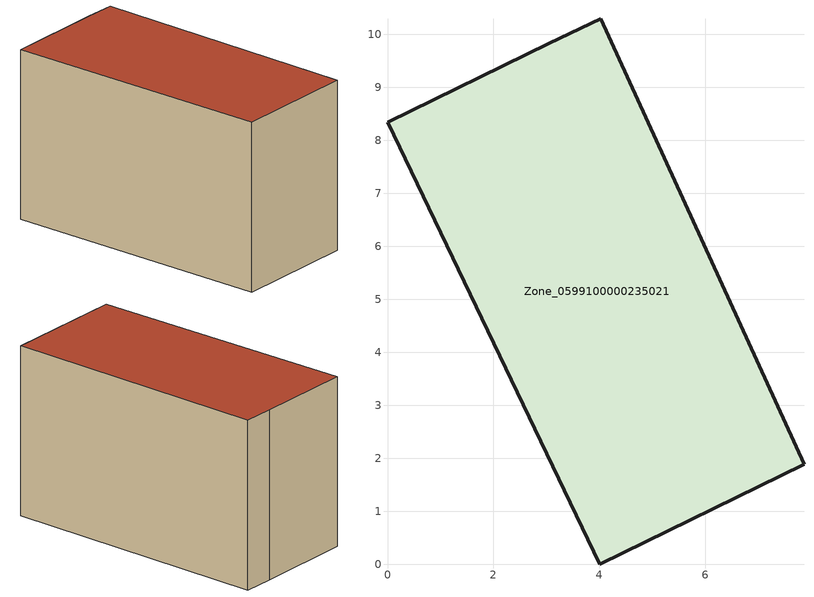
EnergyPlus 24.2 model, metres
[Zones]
Zone_0599100000235021
 floor ground (C_G): 7.86,1.88 4.01,0 0,8.34 3.05,9.83 4.02,10.29 z0
 wall outside (C_F): 4.01,0 7.86,1.88 4.02,10.29 3.05,9.83 0,8.34 4.01,0 z0:5.74
 roof outside (C_R): 4.02,10.29 3.05,9.83 0,8.34 4.01,0 7.86,1.88 z5.74
[BUILDING]
Pand.0599100000235021: North Axis=0; Terrain=City; Loads Convergence Tolerance Value=0.04; Temperature Convergence Tolerance Value=0.4; Solar Distribution=FullExterior; Maximum Number of Warmup Days=25; Minimum Number of Warmup Days=1
[Site:Location]
Rotterdam.The.Hague.AP_ZH_NLD Design_Conditions: Latitude=51.96; Longitude=4.45; Time Zone=1; Elevation=-4.5
[SITE:GROUNDTEMPERATURE:BUILDINGSURFACE]
18, 18, 18, 18, 18, 18, 18, 18, 18, 18, 18, 18
[MATERIAL] Thermal Absorptance=0.9; Solar Absorptance=0.7; Visible Absorptance=0.7
Name | Roughness | Thickness | Conductivity | Density | Specific Heat
G.TI.1946-1964 | MediumSmooth | 0.15 | 1 | 540 | 1210
F.TI.1946-1964 | Rough | 0.3 | 0.857143 | 1920 | 840
R.TI.1946-1964 | MediumRough | 0.2 | 0.277778 | 1500 | 1000
[CONSTRUCTION]
C_G: G.TI.1946-1964
C_F: F.TI.1946-1964
C_R: R.TI.1946-1964
[ZONE]
Zone_0599100000235021: Type=1; Multiplier=1; Ceiling Height=Autocalculate; Volume=Autocalculate; Floor Area=autocalculate; Part of Total Floor Area=Yes
[ZONEINFILTRATION:DESIGNFLOWRATE]
Infil_Zone_0599100000235021: Zone or ZoneList or Space or SpaceList=Zone_0599100000235021; Schedule=AlwaysOn; Design Flow Rate Calculation Method=Flow/Area; Flow Rate per Floor Area=0.003; Constant Term Coefficient=1; Temperature Term Coefficient=0; Velocity Term Coefficient=0; Velocity Squared Term Coefficient=0
[HVACTEMPLATE:ZONE:IDEALLOADSAIRSYSTEM]
Zone_0599100000235021: Maximum Heating Supply Air Temperature=50; Minimum Cooling Supply Air Temperature=13; Maximum Heating Supply Air Humidity Ratio=0.0156; Minimum Cooling Supply Air Humidity Ratio=0.0077; Heating Limit=NoLimit; Cooling Limit=NoLimit; Dehumidification Control Type=ConstantSensibleHeatRatio; Cooling Sensible Heat Ratio=0.7; Dehumidification Setpoint=60; Humidification Control Type=None; Humidification Setpoint=30; Outdoor Air Method=None; Outdoor Air Flow Rate per Person=0.00944; Outdoor Air Flow Rate per Zone Floor Area=0; Outdoor Air Flow Rate per Zone=0; Demand Controlled Ventilation Type=None; Outdoor Air Economizer Type=NoEconomizer; Heat Recovery Type=None; Sensible Heat Recovery Effectiveness=0.7; Latent Heat Recovery Effectiveness=0.65
[ZONECONTROL:THERMOSTAT]
ThermostatControl_Zone_0599100000235021: Zone or ZoneList=Zone_0599100000235021; Control Type Schedule=DualSetpointControlType; Control 1=Thermostat_Zone_0599100000235021; Temperature Difference Between Cutout And Setpoint=0
[THERMOSTATSETPOINT:DUALSETPOINT]
Thermostat_Zone_0599100000235021: Heating Setpoint Temperature Schedule=HeatingSetpoint_Zone_0599100000235021; Cooling Setpoint Temperature Schedule=CoolingSetpoint_Zone_0599100000235021
[SCHEDULE:COMPACT]
HeatingSetpoint_Zone_0599100000235021: Through: 12/31, For: AllDays, Until: 24:00, 21
CoolingSetpoint_Zone_0599100000235021: Through: 12/31, For: AllDays, Until: 24:00, 24
DualSetpointControlType: Through: 12/31, For: AllDays, Until: 24:00, 4
AlwaysOn: Through: 12/31, For: AllDays, Until: 24:00, 1
